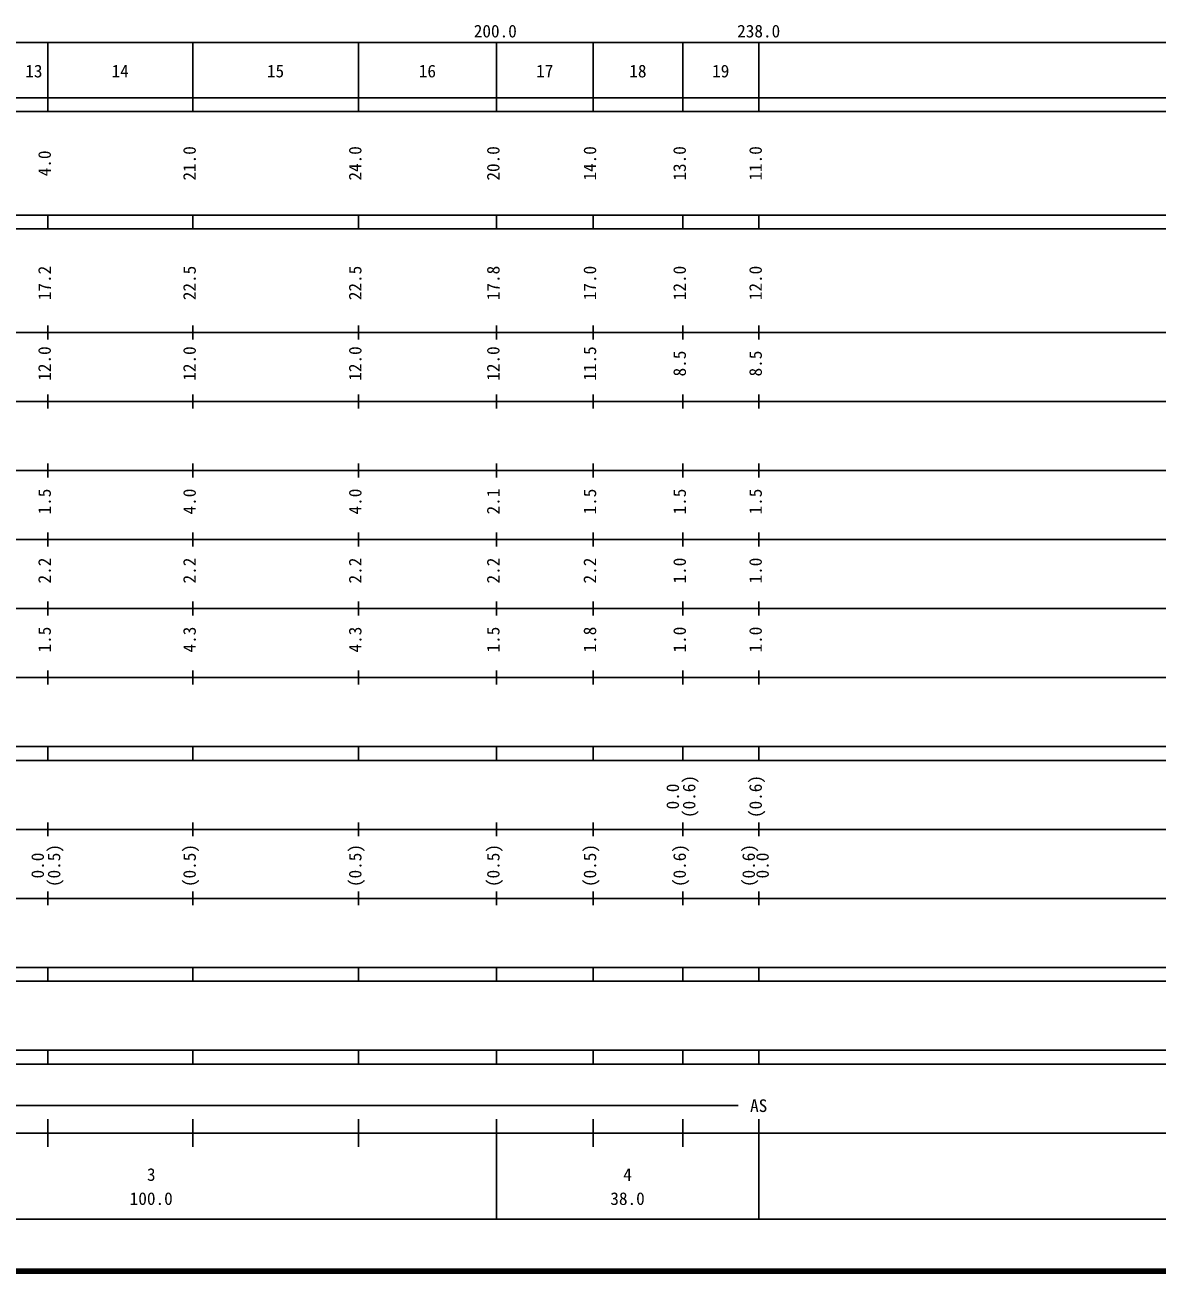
# Model space of a CAD drawing. Units: millimetres on the paper. Extents: x 40 to 680, y 20 to 380.
# Drawn here: x 199.7 to 363.7, y 20 to 200.6 of the extents above; entities that cross this region are included whole.
import ezdxf
from ezdxf.enums import TextEntityAlignment as Align

# ---------------------------------------------------------------- set-up
doc = ezdxf.new("R2010")
doc.units = ezdxf.units.MM
doc.layers.add('M-TTL', color=2, linetype='Continuous', lineweight=140)
doc.layers.add('M-TTL-BAND', color=7, linetype='Continuous', lineweight=25)
doc.styles.add('ＭＳ ゴシック', font='')
doc.styles.get('ＭＳ ゴシック').set_extended_font_data('MS Gothic')

msp = doc.modelspace()

# ---------------------------------------------------------------- linework, layer by layer
at = {"layer": 'M-TTL'}
msp.add_line((40, 20), (680, 20), dxfattribs=at)
at = {"layer": 'M-TTL-BAND'}
for p, q in [((68, 198), (579, 198)), ((203, 188), (203, 198)), ((224, 188), (224, 198)), ((248, 188), (248, 198)), ((268, 188), (268, 198)), ((282, 188), (282, 198)), ((295, 188), (295, 198)), ((306, 188), (306, 198)), ((40, 190), (579, 190)), ((40, 188), (579, 188)), ((40, 173), (579, 173)), ((203, 171), (203, 173)), ((224, 171), (224, 173)), ((248, 171), (248, 173)), ((268, 171), (268, 173)), ((282, 171), (282, 173)), ((295, 171), (295, 173)), ((306, 171), (306, 173)), ((40, 171), (579, 171)), ((40, 156), (579, 156)), ((203, 155), (203, 157)), ((224, 155), (224, 157)), ((248, 155), (248, 157)), ((268, 155), (268, 157)), ((282, 155), (282, 157)), ((295, 155), (295, 157)), ((306, 155), (306, 157)), ((203, 145), (203, 147)), ((224, 145), (224, 147)), ((248, 145), (248, 147)), ((268, 145), (268, 147)), ((282, 145), (282, 147)), ((295, 145), (295, 147)), ((306, 145), (306, 147)), ((46, 146), (579, 146)), ((52, 136), (579, 136)), ((203, 135), (203, 137)), ((224, 135), (224, 137)), ((248, 135), (248, 137)), ((268, 135), (268, 137)), ((282, 135), (282, 137)), ((295, 135), (295, 137)), ((306, 135), (306, 137)), ((203, 125), (203, 127)), ((224, 125), (224, 127)), ((248, 125), (248, 127)), ((268, 125), (268, 127)), ((282, 125), (282, 127)), ((295, 125), (295, 127)), ((306, 125), (306, 127)), ((46, 126), (579, 126)), ((52, 116), (579, 116)), ((203, 115), (203, 117)), ((224, 115), (224, 117)), ((248, 115), (248, 117)), ((268, 115), (268, 117)), ((282, 115), (282, 117)), ((295, 115), (295, 117)), ((306, 115), (306, 117)), ((203, 105), (203, 107)), ((224, 105), (224, 107)), ((248, 105), (248, 107)), ((268, 105), (268, 107)), ((282, 105), (282, 107)), ((295, 105), (295, 107)), ((306, 105), (306, 107)), ((46, 106), (579, 106)), ((40, 96), (579, 96)), ((203, 94), (203, 96)), ((224, 94), (224, 96)), ((248, 94), (248, 96)), ((268, 94), (268, 96)), ((282, 94), (282, 96)), ((295, 94), (295, 96)), ((306, 94), (306, 96)), ((40, 94), (579, 94)), ((203, 83), (203, 85)), ((224, 83), (224, 85)), ((248, 83), (248, 85)), ((268, 83), (268, 85)), ((282, 83), (282, 85)), ((295, 83), (295, 85)), ((306, 83), (306, 85)), ((49, 84), (579, 84)), ((203, 73), (203, 75)), ((224, 73), (224, 75)), ((248, 73), (248, 75)), ((268, 73), (268, 75)), ((282, 73), (282, 75)), ((295, 73), (295, 75)), ((306, 73), (306, 75)), ((40, 74), (579, 74)), ((40, 64), (579, 64)), ((203, 62), (203, 64)), ((224, 62), (224, 64)), ((248, 62), (248, 64)), ((268, 62), (268, 64)), ((282, 62), (282, 64)), ((295, 62), (295, 64)), ((306, 62), (306, 64)), ((40, 62), (579, 62)), ((40, 52), (579, 52)), ((203, 50), (203, 52)), ((224, 50), (224, 52)), ((248, 50), (248, 52)), ((268, 50), (268, 52)), ((282, 50), (282, 52)), ((295, 50), (295, 52)), ((306, 50), (306, 52)), ((40, 50), (579, 50)), ((71, 44), (303, 44)), ((203, 38), (203, 42)), ((224, 38), (224, 42)), ((248, 38), (248, 42)), ((268, 27.5), (268, 42)), ((282, 38), (282, 42)), ((295, 38), (295, 42)), ((306, 27.5), (306, 42)), ((40, 40), (579, 40)), ((68, 27.5), (579, 27.5))]:
    msp.add_line(p, q, dxfattribs=at)

# ---------------------------------------------------------------- texts
at = {"layer": 'M-TTL-BAND', "style": 'ＭＳ ゴシック'}
for s, p in [('200.0', (264.719, 198.195)), ('238.0', (302.875, 198.195)), ('13', (199.75, 192.405)), ('14', (212.25, 192.405)), ('15', (234.75, 192.405)), ('16', (256.75, 192.405)), ('17', (273.75, 192.405)), ('18', (287.25, 192.405)), ('19', (299.25, 192.405)), ('AS', (304.75, 42.5)), ('3', (217.375, 32.523)), ('4', (286.375, 32.523)), ('100.0', (214.875, 29.033)), ('38.0', (284.5, 29.033))]:
    msp.add_text(s, height=1.833, dxfattribs=at).set_placement(p, align=Align.BOTTOM_LEFT)
for s, p in [('21.0', (225, 178)), ('24.0', (249, 178)), ('20.0', (269, 178)), ('14.0', (283, 178)), ('13.0', (296, 178)), ('11.0', (307, 178)), ('4.0', (204, 178.625)), ('17.2', (204, 160.674)), ('22.5', (225, 160.674)), ('22.5', (249, 160.674)), ('17.8', (269, 160.674)), ('17.0', (283, 160.674)), ('12.0', (296, 160.674)), ('12.0', (307, 160.674)), ('12.0', (204, 149)), ('12.0', (225, 149)), ('12.0', (249, 149)), ('12.0', (269, 149)), ('11.5', (283, 149)), ('8.5', (296, 149.625)), ('8.5', (307, 149.625)), ('1.5', (204, 129.625)), ('4.0', (225, 129.625)), ('4.0', (249, 129.625)), ('2.1', (269, 129.625)), ('1.5', (283, 129.625)), ('1.5', (296, 129.625)), ('1.5', (307, 129.625)), ('2.2', (204, 119.625)), ('2.2', (225, 119.625)), ('2.2', (249, 119.625)), ('2.2', (269, 119.625)), ('2.2', (283, 119.625)), ('1.0', (296, 119.625)), ('1.0', (307, 119.625)), ('1.5', (204, 109.625)), ('4.3', (225, 109.625)), ('4.3', (249, 109.625)), ('1.5', (269, 109.625)), ('1.8', (283, 109.625)), ('1.0', (296, 109.625)), ('1.0', (307, 109.625)), ('0.0', (295, 86.889)), ('(0.6)', (297.37, 85.639)), ('(0.6)', (307, 85.639)), ('(0.5)', (205.37, 75.639)), ('(0.5)', (225, 75.639)), ('(0.5)', (249, 75.639)), ('(0.5)', (269, 75.639)), ('(0.5)', (283, 75.639)), ('(0.6)', (296, 75.639)), ('(0.6)', (306, 75.639)), ('0.0', (203, 76.889)), ('0.0', (308, 76.889))]:
    msp.add_text(s, height=1.833, rotation=90, dxfattribs=at).set_placement(p, align=Align.BOTTOM_LEFT)

doc.saveas('drawing.dxf')
